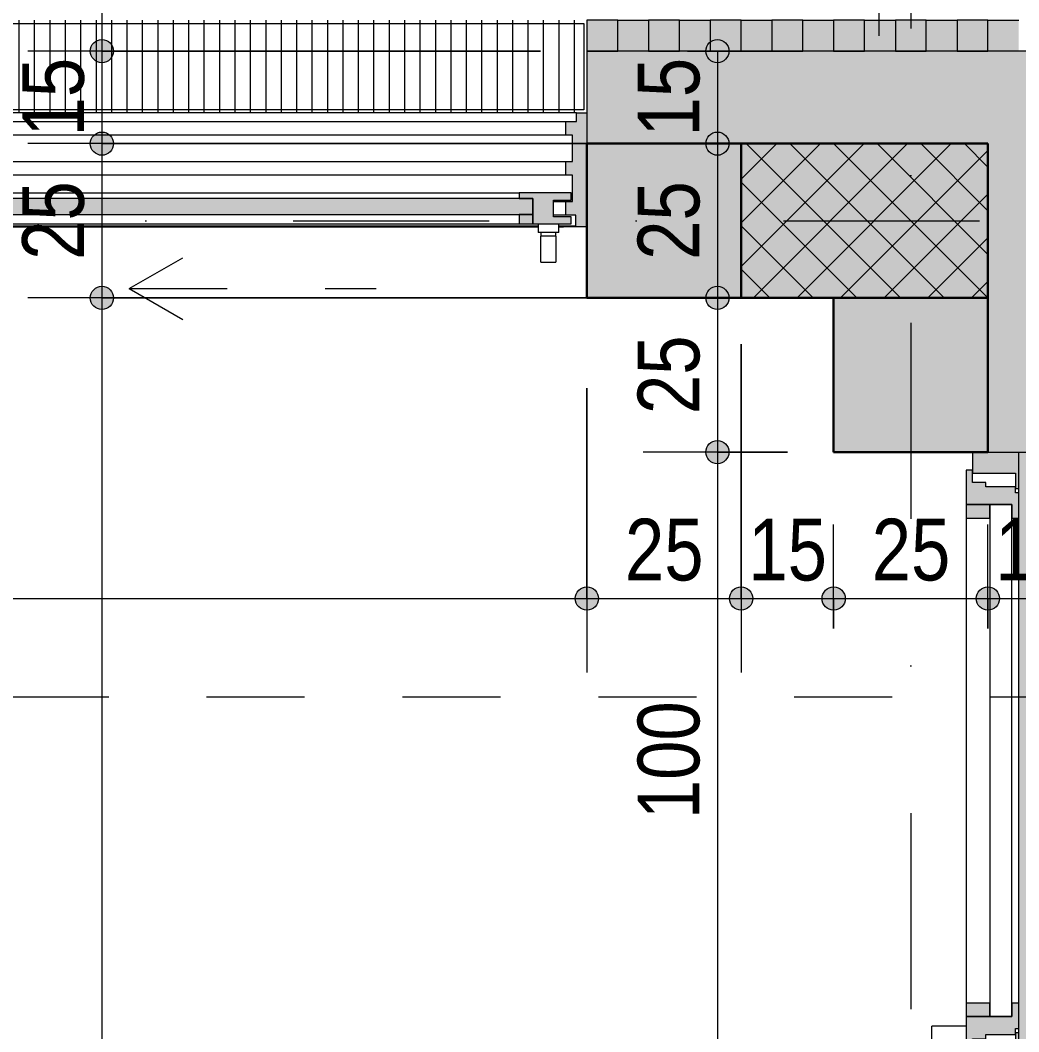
# Model space of a CAD drawing. Header units: centimetres. Extents: x -78 to 2022, y -1469 to 375.
# Drawn here: x 1627.3 to 1789.1, y -365.5 to -201.6 of the extents above; entities that cross this region are included whole.
import ezdxf

# ---------------------------------------------------------------- set-up
doc = ezdxf.new("R2010")
doc.units = ezdxf.units.CM
doc.linetypes.add('Dash', pattern=[31.75, 15.875, -15.875])
doc.linetypes.add('Dash dot', pattern=[79.375, 31.75, -23.8125, 0, -23.8125])
for name, color, linetype, lineweight in [('A-ANNO-DIMS', 7, 'Continuous', 9), ('A-ANNO-DIMS-50', 7, 'Continuous', 9), ('A-GLAZ', 7, 'Continuous', 5), ('A-GLAZ-CWMG', 7, 'Continuous', 9), ('A-GLAZ-HDLN', 7, 'Dash', 5), ('A-WALL', 7, 'Continuous', 9), ('A-WALL-IDEN', 7, 'Continuous', 9), ('A-WALL-PATT', 7, 'Continuous', 9), ('G-ANNO-SYMB', 7, 'Continuous', 9), ('P-PIPE', 7, 'Continuous', 9), ('S-COLS', 7, 'Continuous', 9), ('S-GRID', 7, 'Continuous', 9)]:
    doc.layers.add(name, color=color, linetype=linetype, lineweight=lineweight)
doc.styles.add('Arial Narrow_3', font='ARIALN.TTF', dxfattribs={"height": 10})
doc.dimstyles.new('TEC_DIM', dxfattribs={"dimscale": 30.48, "dimtxt": 10.23431, "dimasz": 0.492126, "dimexe": 0.393701, "dimexo": 0.246063, "dimgap": 0, "dimtad": 1, "dimdec": 0, "dimzin": 0, "dimdsep": 46, "dimtxsty": 'Arial Narrow_3', "dimblk1": 'DOTSMALL', "dimblk2": 'DOTSMALL', "dimsah": 1, "dimcen": 0.09, "dimazin": 0, "dimtfac": 1, "dimtdec": 4, "dimtix": 1, "dimtmove": 0, "dimatfit": 3, "dimfxl": 0, "dimtvp": 1, "dimtolj": 1, "dimtzin": 0, "dimarcsym": 0})

# ---------------------------------------------------------------- blocks, each defined once
blk = doc.blocks.new('SINGLE - OK - 100x252-2419123-НИВО 0')
at = {"layer": 'A-GLAZ', "true_color": 0xc0c0c0}
h = blk.add_hatch(color=9, dxfattribs=at)
h.paths.add_polyline_path([(50, 4.6), (50, 10), (44.1, 10), (44.1, 9.45), (46.6, 9.45), (46.6, 2.5), (50, 2.5)])
h.paths.add_polyline_path([(-44.1, 10), (-50, 10), (-50, 2.5), (-46.6, 2.5), (-46.6, 9.45), (-44.1, 9.45)])
h = blk.add_hatch(color=9, dxfattribs=at)
h.paths.add_polyline_path([(47.1, 2.5), (45.1, 2.5), (45.1, 4.68), (44.38, 4.68), (44.38, 9.45), (43.4, 9.45), (43.4, 10), (39.3, 10), (39.3, 8.9), (41.5, 8.9), (41.5, 1.5), (47.1, 1.5)])
h.paths.add_polyline_path([(-39.3, 8.9), (-39.3, 10), (-43.4, 10), (-43.4, 9.45), (-44.38, 9.45), (-44.38, 4.68), (-45.1, 4.68), (-45.1, 2.5), (-47.1, 2.5), (-47.1, 1.5), (-41.5, 1.5), (-41.5, 8.9)])
h = blk.add_hatch(color=9, dxfattribs=at)
h.paths.add_polyline_path([(41.5, 4.6), (41.5, 5.3), (39.3, 5.3), (39.3, 1.5), (41.5, 1.5)])
h.paths.add_polyline_path([(-39.3, 5.3), (-41.5, 5.3), (-41.5, 1.5), (-39.3, 1.5)])
at = {"layer": 'A-GLAZ'}
for p, q in [((-44.1, 10), (-50, 10)), ((-43.4, 10), (-44.1, 10)), ((-44.1, 9.45), (-44.1, 10)), ((-39.3, 10), (-43.4, 10)), ((-43.4, 10), (-43.4, 9.45)), ((39.3, 10), (-39.3, 10)), ((-39.3, 8.9), (-39.3, 10)), ((43.4, 10), (39.3, 10)), ((39.3, 10), (39.3, 8.9)), ((43.4, 9.45), (43.4, 10)), ((44.1, 10), (43.4, 10)), ((50, 10), (44.1, 10)), ((44.1, 10), (44.1, 9.45)), ((-46.6, 2.5), (-46.6, 9.45)), ((-46.6, 9.45), (-44.1, 9.45)), ((-43.4, 9.45), (-44.38, 9.45)), ((-44.38, 9.45), (-44.38, 4.68)), ((41.5, 8.9), (-41.5, 8.9)), ((-41.5, 8.9), (-41.5, 5.3)), ((-41.5, 1.5), (-41.5, 8.9)), ((-41.5, 8.9), (-39.3, 8.9)), ((39.3, 8.9), (41.5, 8.9)), ((41.5, 5.3), (41.5, 8.9)), ((41.5, 8.9), (41.5, 1.5)), ((44.38, 9.45), (43.4, 9.45)), ((44.1, 9.45), (46.6, 9.45)), ((44.38, 4.68), (44.38, 9.45)), ((46.6, 9.45), (46.6, 2.5)), ((-41.5, 5.3), (41.5, 5.3)), ((-39.3, 5.3), (-41.5, 5.3)), ((-41.5, 5.3), (-41.5, 1.5)), ((-39.3, 1.5), (-39.3, 5.3)), ((39.3, 5.3), (39.3, 1.5)), ((41.5, 5.3), (39.3, 5.3)), ((41.5, 1.5), (41.5, 5.3)), ((-44.38, 4.68), (-45.1, 4.68)), ((-45.1, 4.68), (-45.1, 2.5)), ((45.1, 4.68), (44.38, 4.68)), ((45.1, 2.5), (45.1, 4.68)), ((-50, 2.5), (-46.6, 2.5)), ((-45.1, 2.5), (-47.1, 2.5)), ((-47.1, 2.5), (-47.1, 1.5)), ((47.1, 2.5), (45.1, 2.5)), ((46.6, 2.5), (50, 2.5)), ((47.1, 1.5), (47.1, 2.5)), ((-47.1, 1.5), (-41.5, 1.5)), ((-41.5, 1.5), (-39.3, 1.5)), ((-39.3, 1.5), (39.3, 1.5)), ((39.3, 1.5), (41.5, 1.5)), ((41.5, 1.5), (43.05, 1.5)), ((43.05, 1.5), (43.05, -2.85)), ((43.05, 1.5), (45.45, 1.5)), ((45.45, -2.85), (45.45, 1.5)), ((45.45, 1.5), (47.1, 1.5)), ((43.05, -2.85), (43.05, -4.1)), ((45.45, -4.1), (45.45, -2.85)), ((45.45, -4.1), (43.05, -4.1))]:
    blk.add_line(p, q, dxfattribs=at)
blk = doc.blocks.new('SLIDING - TRIPLE - SL_SL_SL - 300x252-2510870-НИВО 0')
at = {"layer": 'A-GLAZ', "true_color": 0xc0c0c0}
h = blk.add_hatch(color=9, dxfattribs=at)
h.paths.add_polyline_path([(-146.2, 8.5), (-150, 8.5), (-150, -10), (-148.3, -10), (-148.3, -8.6), (-146.6, -8.6), (-146.6, -6.4), (-147.65, -6.4), (-147.65, -2.1), (-146.6, -2.1), (-146.6, 0.1), (-147.65, 0.1), (-147.65, 4.4), (-146.6, 4.4), (-146.6, 6.6), (-148.2, 6.6), (-148.2, 8.34), (-146.2, 8.34)])
h.paths.add_polyline_path([(150, 8.5), (146.2, 8.5), (146.2, 8.34), (148.2, 8.34), (148.2, 6.6), (146.6, 6.6), (146.6, 4.4), (147.65, 4.4), (147.65, 0.1), (146.6, 0.1), (146.6, -2.1), (147.65, -2.1), (147.65, -6.4), (146.6, -6.4), (146.6, -8.6), (148.3, -8.6), (148.3, -10), (150, -10), (150, -5)])
h = blk.add_hatch(color=9, dxfattribs=at)
h.paths.add_polyline_path([(-147.45, 8), (-147.45, 6.86), (-144.6, 6.86), (-144.6, 4.14), (-147.45, 4.14), (-147.45, 3), (-139.05, 3), (-139.05, 3.9), (-141.25, 3.9), (-141.25, 8)])
h.paths.add_polyline_path([(-50.42, 8), (-50.42, 3.9), (-52.62, 3.9), (-52.62, 3), (-44.22, 3), (-44.22, 4.14), (-47.07, 4.14), (-47.07, 6.86), (-44.22, 6.86), (-44.22, 8)])
h = blk.add_hatch(color=9, dxfattribs=at)
h.paths.add_polyline_path([(-141.25, 8), (-141.25, 6.5), (-139.05, 6.5), (-139.05, 8), (-140.79, 8)])
h.paths.add_polyline_path([(-52.62, 8), (-52.62, 6.5), (-50.42, 6.5), (-50.42, 8)])
blk.add_hatch(color=9, dxfattribs=at).paths.add_polyline_path([(-141.25, 6.5), (-141.25, 3.9), (-50.42, 3.9), (-50.42, 6.5), (-140.79, 6.5)])
at = {"layer": 'A-GLAZ'}
for p, q in [((-142.55, 14.2), (-144.95, 14.2)), ((-144.95, 14.14), (-144.95, 14.2)), ((-144.95, 13.06), (-144.95, 14.14)), ((-142.55, 14.2), (-142.55, 14.14)), ((-142.55, 14.14), (-142.55, 13.06)), ((-144.95, 12.92), (-144.95, 13.06)), ((-144.95, 10.2), (-144.95, 12.92)), ((-142.55, 13.06), (-142.55, 12.92)), ((-142.55, 12.92), (-142.55, 10.2)), ((-144.95, 10), (-144.95, 10.2)), ((-144.95, 10.01), (-144.95, 9.4)), ((-144.95, 10), (-142.55, 10)), ((-142.55, 10.2), (-142.55, 10)), ((-142.55, 9.4), (-142.55, 10.01)), ((-150, 8.5), (-146.2, 8.5)), ((-148.2, 8.34), (-148.2, 6.6)), ((-146.2, 8.34), (-148.2, 8.34)), ((-145.43, 8.5), (-146.2, 8.5)), ((-146.2, 8.5), (-146.2, 8.34)), ((-145.43, 8.34), (-146.2, 8.34)), ((-145.43, 9.4), (-145.43, 8)), ((-145.43, 9.4), (-142.08, 9.4)), ((-142.08, 8), (-142.08, 9.4)), ((146.2, 8.5), (-142.08, 8.5)), ((146.2, 8.34), (-142.08, 8.34)), ((-148.2, 6.6), (-146.6, 6.6)), ((-147.45, 8), (-147.45, 6.86)), ((-141.25, 8), (-147.45, 8)), ((-147.45, 6.86), (-144.6, 6.86)), ((-146.6, 6.6), (-144.6, 6.6)), ((-146.6, 6.6), (-146.6, 4.4)), ((-144.6, 6.86), (-144.6, 4.14)), ((-141.25, 8), (-141.25, 6.5)), ((-139.05, 8), (-141.25, 8)), ((-141.25, 3.9), (-141.25, 8)), ((-52.62, 8), (-139.05, 8)), ((-139.05, 6.5), (-139.05, 8)), ((-50.42, 6.5), (-141.25, 6.5)), ((-141.25, 6.5), (-141.25, 3.9)), ((-141.25, 6.5), (-139.05, 6.5)), ((-147.65, 4.4), (-147.65, 0.1)), ((-146.6, 4.4), (-147.65, 4.4)), ((-144.6, 4.14), (-147.45, 4.14)), ((-147.45, 4.14), (-147.45, 3)), ((-144.6, 4.4), (-146.6, 4.4)), ((-141.25, 3.9), (-50.42, 3.9)), ((-139.05, 3.9), (-141.25, 3.9)), ((-139.05, 3), (-139.05, 3.9)), ((-147.45, 3), (-139.05, 3)), ((-52.62, 3), (-139.05, 3)), ((-147.65, 0.1), (-146.6, 0.1)), ((-146.6, 0.1), (-52.65, 0.1)), ((-146.6, 0.1), (-146.6, -2.1)), ((-147.65, -2.1), (-147.65, -6.4)), ((-146.6, -2.1), (-147.65, -2.1)), ((-52.65, -2.1), (-146.6, -2.1)), ((-147.65, -6.4), (-146.6, -6.4)), ((-146.6, -6.4), (43.19, -6.4)), ((-146.6, -6.4), (-146.6, -8.6)), ((-148.3, -8.6), (-148.3, -10)), ((-146.6, -8.6), (-148.3, -8.6)), ((43.19, -8.6), (-146.6, -8.6)), ((-148.3, -10), (-150, -10)), ((-148.3, -10), (43.19, -10))]:
    blk.add_line(p, q, dxfattribs=at)
at = {"layer": 'A-GLAZ-HDLN'}
for q in [(-84.49, 23.5), (-115.83, 18.5), (-84.49, 13.5)]:
    blk.add_line((-75.83, 18.5), q, dxfattribs=at)
blk = doc.blocks.new('Rectangular Mullion - TEC_LAMEL-2429880-НИВО 0')
at = {"layer": 'A-GLAZ-CWMG', "true_color": 0xbfb3a4}
blk.add_hatch(color=253, dxfattribs=at).paths.add_polyline_path([(2.5, -2.5), (-2.5, -2.5), (-2.5, 2.5), (2.5, 2.5)])
at = {"layer": 'A-GLAZ-CWMG', "lineweight": 15}
for p, q in [((-2.5, 2.5), (2.5, 2.5)), ((-2.5, -2.5), (-2.5, 2.5)), ((2.5, 2.5), (2.5, -2.5)), ((2.5, -2.5), (-2.5, -2.5))]:
    blk.add_line(p, q, dxfattribs=at)
blk = doc.blocks.new('Entwässerungsrinne Fahrweg - 300-2441666-НИВО 0')
at = {"layer": 'P-PIPE'}
h = blk.add_hatch(dxfattribs=at)
h.set_pattern_fill('FP1_10', color=256, style=0, pattern_type=2)
h.set_pattern_definition([(90, (-1007897.871, 860594.084), (-2.5, 2e-16), [])])
h.paths.add_polyline_path([(148.3, -7.5), (150, -7.5), (150, 7.5), (-150, 7.5), (-150, -7.5), (147.65, -7.5)])
for p, q in [((-149.5, 7), (149.5, 7)), ((149.5, 7), (149.5, -7)), ((149.5, -7), (-149.5, -7))]:
    blk.add_line(p, q, dxfattribs=at)
blk = doc.blocks.new('DIMBLOCK13-НИВО 0')
at = {"layer": 'A-ANNO-DIMS-50', "transparency": 16777216}
h = blk.add_hatch(color=256, dxfattribs=at)
edge = h.paths.add_edge_path()
edge.add_arc((1953.85, 10.48), 1.87, 0, 360)
h = blk.add_hatch(color=256, dxfattribs=at)
edge = h.paths.add_edge_path()
edge.add_arc((1953.85, -1256.59), 1.88, 0, 360)
for p, q in [((1811.64, 10.48), (1965.85, 10.48)), ((1953.85, 10.48), (1811.64, 10.48)), ((1953.85, -1256.59), (1953.85, 10.48)), ((1721.64, -1256.59), (1965.85, -1256.59)), ((1953.85, -1256.59), (1721.64, -1256.59))]:
    blk.add_line(p, q, dxfattribs=at)
for centre, radius in [((1953.85, 10.48), 1.87), ((1953.85, -1256.59), 1.88)]:
    blk.add_circle(centre, radius, dxfattribs=at)
at = {"layer": 'A-ANNO-DIMS-50', "color": 0, "transparency": 16777216, "insert": (1940.92, -635.72), "char_height": 10, "width": 30.4105, "attachment_point": 1, "rotation": 90, "line_spacing_factor": 0.974696, "style": 'Arial Narrow_3'}
blk.add_mtext('1267', dxfattribs=at)
blk = doc.blocks.new('_DotSmall')
at = {"color": 0, "linetype": 'ByBlock', "const_width": 0.5}
blk.add_lwpolyline([(-0.0625, 0, 1), (0.0625, 0, 1)], format="xyb", close=True, dxfattribs=at)
blk = doc.blocks.new('DIMBLOCK85-НИВО 0')
at = {"layer": 'A-ANNO-DIMS-50', "transparency": 16777216}
h = blk.add_hatch(color=256, dxfattribs=at)
edge = h.paths.add_edge_path()
edge.add_arc((1419.14, 175.24), 1.88, 0, 360)
h = blk.add_hatch(color=256, dxfattribs=at)
edge = h.paths.add_edge_path()
edge.add_arc((1719.14, 175.24), 1.88, 0, 360)
for p, q in [((1419.14, -199.09), (1419.14, 187.24)), ((1719.14, -199.09), (1719.14, 187.24)), ((1419.14, 175.24), (1719.14, 175.24)), ((1419.14, 175.24), (1419.14, -199.09)), ((1719.14, 175.24), (1719.14, -199.09))]:
    blk.add_line(p, q, dxfattribs=at)
for centre in [(1419.14, 175.24), (1719.14, 175.24)]:
    blk.add_circle(centre, 1.88, dxfattribs=at)
at = {"layer": 'A-ANNO-DIMS-50', "color": 0, "transparency": 16777216, "insert": (1559.64, 188.16), "char_height": 10, "width": 22.8079, "attachment_point": 1, "line_spacing_factor": 0.974696, "style": 'Arial Narrow_3'}
blk.add_mtext('300', dxfattribs=at)
blk = doc.blocks.new('DIMBLOCK86-НИВО 0')
at = {"layer": 'A-ANNO-DIMS-50', "transparency": 16777216}
h = blk.add_hatch(color=256, dxfattribs=at)
edge = h.paths.add_edge_path()
edge.add_arc((1719.14, 175.24), 1.88, 0, 360)
h = blk.add_hatch(color=256, dxfattribs=at)
edge = h.paths.add_edge_path()
edge.add_arc((1804.14, 175.24), 1.88, 0, 360)
for p, q in [((1719.14, -199.09), (1719.14, 187.24)), ((1804.14, 17.98), (1804.14, 187.24)), ((1719.14, 175.24), (1804.14, 175.24)), ((1719.14, 175.24), (1719.14, -199.09)), ((1804.14, 175.24), (1804.14, 17.98))]:
    blk.add_line(p, q, dxfattribs=at)
for centre in [(1719.14, 175.24), (1804.14, 175.24)]:
    blk.add_circle(centre, 1.88, dxfattribs=at)
at = {"layer": 'A-ANNO-DIMS-50', "color": 0, "transparency": 16777216, "insert": (1755.31, 188.16), "char_height": 10, "width": 15.2053, "attachment_point": 1, "line_spacing_factor": 0.974696, "style": 'Arial Narrow_3'}
blk.add_mtext('85', dxfattribs=at)
blk = doc.blocks.new('DIMBLOCK151-НИВО 0')
at = {"layer": 'A-ANNO-DIMS-50', "transparency": 16777216}
h = blk.add_hatch(color=256, dxfattribs=at)
edge = h.paths.add_edge_path()
edge.add_arc((1640.53, -68.09), 1.88, 0, 360)
h = blk.add_hatch(color=256, dxfattribs=at)
edge = h.paths.add_edge_path()
edge.add_arc((1640.53, -206.59), 1.88, 0, 360)
for p, q in [((1791.64, -68.09), (1628.53, -68.09)), ((1640.53, -68.09), (1640.53, -206.59)), ((1640.53, -68.09), (1791.64, -68.09)), ((1711.64, -206.59), (1628.53, -206.59)), ((1640.53, -206.59), (1711.64, -206.59))]:
    blk.add_line(p, q, dxfattribs=at)
for centre in [(1640.53, -68.09), (1640.53, -206.59)]:
    blk.add_circle(centre, 1.88, dxfattribs=at)
at = {"layer": 'A-ANNO-DIMS-50', "color": 0, "transparency": 16777216, "insert": (1627.61, -146.84), "char_height": 10, "width": 22.8079, "attachment_point": 1, "rotation": 90, "line_spacing_factor": 0.974696, "style": 'Arial Narrow_3'}
blk.add_mtext('139', dxfattribs=at)
blk = doc.blocks.new('DIMBLOCK152-НИВО 0')
at = {"layer": 'A-ANNO-DIMS-50', "transparency": 16777216}
h = blk.add_hatch(color=256, dxfattribs=at)
edge = h.paths.add_edge_path()
edge.add_arc((1640.53, -206.59), 1.88, 0, 360)
h = blk.add_hatch(color=256, dxfattribs=at)
edge = h.paths.add_edge_path()
edge.add_arc((1640.53, -221.59), 1.88, 0, 360)
for p, q in [((1711.64, -206.59), (1628.53, -206.59)), ((1640.53, -206.59), (1640.53, -221.59)), ((1640.53, -206.59), (1711.64, -206.59)), ((1736.64, -221.59), (1628.53, -221.59)), ((1640.53, -221.59), (1736.64, -221.59))]:
    blk.add_line(p, q, dxfattribs=at)
for centre in [(1640.53, -206.59), (1640.53, -221.59)]:
    blk.add_circle(centre, 1.88, dxfattribs=at)
at = {"layer": 'A-ANNO-DIMS-50', "color": 0, "transparency": 16777216, "insert": (1627.61, -220.42), "char_height": 10, "width": 15.2053, "attachment_point": 1, "rotation": 90, "line_spacing_factor": 0.974696, "style": 'Arial Narrow_3'}
blk.add_mtext('15', dxfattribs=at)
blk = doc.blocks.new('DIMBLOCK153-НИВО 0')
at = {"layer": 'A-ANNO-DIMS-50', "transparency": 16777216}
h = blk.add_hatch(color=256, dxfattribs=at)
edge = h.paths.add_edge_path()
edge.add_arc((1640.53, -221.59), 1.88, 0, 360)
h = blk.add_hatch(color=256, dxfattribs=at)
edge = h.paths.add_edge_path()
edge.add_arc((1640.53, -246.59), 1.88, 0, 360)
for p, q in [((1736.64, -221.59), (1628.53, -221.59)), ((1640.53, -221.59), (1640.53, -246.59)), ((1640.53, -221.59), (1736.64, -221.59)), ((1736.64, -246.59), (1628.53, -246.59)), ((1640.53, -246.59), (1736.64, -246.59))]:
    blk.add_line(p, q, dxfattribs=at)
for centre in [(1640.53, -221.59), (1640.53, -246.59)]:
    blk.add_circle(centre, 1.88, dxfattribs=at)
at = {"layer": 'A-ANNO-DIMS-50', "color": 0, "transparency": 16777216, "insert": (1627.61, -240.42), "char_height": 10, "width": 15.2053, "attachment_point": 1, "rotation": 90, "line_spacing_factor": 0.974696, "style": 'Arial Narrow_3'}
blk.add_mtext('25', dxfattribs=at)
blk = doc.blocks.new('DIMBLOCK154-НИВО 0')
at = {"layer": 'A-ANNO-DIMS-50', "transparency": 16777216}
h = blk.add_hatch(color=256, dxfattribs=at)
edge = h.paths.add_edge_path()
edge.add_arc((1640.53, -246.59), 1.88, 0, 360)
h = blk.add_hatch(color=256, dxfattribs=at)
edge = h.paths.add_edge_path()
edge.add_arc((1640.53, -721.59), 1.88, 0, 360)
for p, q in [((1736.64, -246.59), (1628.53, -246.59)), ((1640.53, -246.59), (1640.53, -721.59)), ((1640.53, -246.59), (1736.64, -246.59)), ((1635.69, -721.59), (1652.53, -721.59)), ((1640.53, -721.59), (1635.69, -721.59))]:
    blk.add_line(p, q, dxfattribs=at)
for centre in [(1640.53, -246.59), (1640.53, -721.59)]:
    blk.add_circle(centre, 1.88, dxfattribs=at)
at = {"layer": 'A-ANNO-DIMS-50', "color": 0, "transparency": 16777216, "insert": (1627.61, -493.59), "char_height": 10, "width": 22.8079, "attachment_point": 1, "rotation": 90, "line_spacing_factor": 0.974696, "style": 'Arial Narrow_3'}
blk.add_mtext('475', dxfattribs=at)
blk = doc.blocks.new('DIMBLOCK163-НИВО 0')
at = {"layer": 'A-ANNO-DIMS-50', "transparency": 16777216}
h = blk.add_hatch(color=256, dxfattribs=at)
edge = h.paths.add_edge_path()
edge.add_arc((1740.29, -206.59), 1.88, 0, 360)
h = blk.add_hatch(color=256, dxfattribs=at)
edge = h.paths.add_edge_path()
edge.add_arc((1740.29, -221.59), 1.88, 0, 360)
for p, q in [((1735.44, -206.59), (1752.29, -206.59)), ((1740.29, -206.59), (1735.44, -206.59)), ((1740.29, -206.59), (1740.29, -221.59)), ((1735.44, -221.59), (1752.29, -221.59)), ((1740.29, -221.59), (1735.44, -221.59))]:
    blk.add_line(p, q, dxfattribs=at)
for centre in [(1740.29, -206.59), (1740.29, -221.59)]:
    blk.add_circle(centre, 1.88, dxfattribs=at)
at = {"layer": 'A-ANNO-DIMS-50', "color": 0, "transparency": 16777216, "insert": (1727.37, -220.42), "char_height": 10, "width": 15.2053, "attachment_point": 1, "rotation": 90, "line_spacing_factor": 0.974696, "style": 'Arial Narrow_3'}
blk.add_mtext('15', dxfattribs=at)
blk = doc.blocks.new('DIMBLOCK164-НИВО 0')
at = {"layer": 'A-ANNO-DIMS-50', "transparency": 16777216}
h = blk.add_hatch(color=256, dxfattribs=at)
edge = h.paths.add_edge_path()
edge.add_arc((1740.29, -221.59), 1.88, 0, 360)
h = blk.add_hatch(color=256, dxfattribs=at)
edge = h.paths.add_edge_path()
edge.add_arc((1740.29, -246.59), 1.88, 0, 360)
for p, q in [((1735.44, -221.59), (1752.29, -221.59)), ((1740.29, -221.59), (1735.44, -221.59)), ((1740.29, -221.59), (1740.29, -246.59)), ((1735.44, -246.59), (1752.29, -246.59)), ((1740.29, -246.59), (1735.44, -246.59))]:
    blk.add_line(p, q, dxfattribs=at)
for centre in [(1740.29, -221.59), (1740.29, -246.59)]:
    blk.add_circle(centre, 1.88, dxfattribs=at)
at = {"layer": 'A-ANNO-DIMS-50', "color": 0, "transparency": 16777216, "insert": (1727.37, -240.42), "char_height": 10, "width": 15.2053, "attachment_point": 1, "rotation": 90, "line_spacing_factor": 0.974696, "style": 'Arial Narrow_3'}
blk.add_mtext('25', dxfattribs=at)
blk = doc.blocks.new('DIMBLOCK165-НИВО 0')
at = {"layer": 'A-ANNO-DIMS-50', "transparency": 16777216}
h = blk.add_hatch(color=256, dxfattribs=at)
edge = h.paths.add_edge_path()
edge.add_arc((1740.29, -246.59), 1.88, 0, 360)
h = blk.add_hatch(color=256, dxfattribs=at)
edge = h.paths.add_edge_path()
edge.add_arc((1740.29, -271.59), 1.88, 0, 360)
for p, q in [((1735.44, -246.59), (1752.29, -246.59)), ((1740.29, -246.59), (1735.44, -246.59)), ((1740.29, -246.59), (1740.29, -271.59)), ((1751.64, -271.59), (1728.29, -271.59)), ((1740.29, -271.59), (1751.64, -271.59))]:
    blk.add_line(p, q, dxfattribs=at)
for centre in [(1740.29, -246.59), (1740.29, -271.59)]:
    blk.add_circle(centre, 1.88, dxfattribs=at)
at = {"layer": 'A-ANNO-DIMS-50', "color": 0, "transparency": 16777216, "insert": (1727.37, -265.42), "char_height": 10, "width": 15.2053, "attachment_point": 1, "rotation": 90, "line_spacing_factor": 0.974696, "style": 'Arial Narrow_3'}
blk.add_mtext('25', dxfattribs=at)
blk = doc.blocks.new('DIMBLOCK166-НИВО 0')
at = {"layer": 'A-ANNO-DIMS-50', "transparency": 16777216}
h = blk.add_hatch(color=256, dxfattribs=at)
edge = h.paths.add_edge_path()
edge.add_arc((1740.29, -271.59), 1.88, 0, 360)
h = blk.add_hatch(color=256, dxfattribs=at)
edge = h.paths.add_edge_path()
edge.add_arc((1740.29, -371.59), 1.88, 0, 360)
for p, q in [((1751.64, -271.59), (1728.29, -271.59)), ((1740.29, -271.59), (1740.29, -371.59)), ((1740.29, -271.59), (1751.64, -271.59)), ((1751.64, -371.59), (1728.29, -371.59)), ((1740.29, -371.59), (1751.64, -371.59))]:
    blk.add_line(p, q, dxfattribs=at)
for centre in [(1740.29, -271.59), (1740.29, -371.59)]:
    blk.add_circle(centre, 1.88, dxfattribs=at)
at = {"layer": 'A-ANNO-DIMS-50', "color": 0, "transparency": 16777216, "insert": (1727.37, -331.09), "char_height": 10, "width": 22.8079, "attachment_point": 1, "rotation": 90, "line_spacing_factor": 0.974696, "style": 'Arial Narrow_3'}
blk.add_mtext('100', dxfattribs=at)
blk = doc.blocks.new('DIMBLOCK197-НИВО 0')
at = {"layer": 'A-ANNO-DIMS-50', "transparency": 16777216}
h = blk.add_hatch(color=256, dxfattribs=at)
edge = h.paths.add_edge_path()
edge.add_arc((1419.14, -295.32), 1.88, 0, 360)
h = blk.add_hatch(color=256, dxfattribs=at)
edge = h.paths.add_edge_path()
edge.add_arc((1719.14, -295.32), 1.88, 0, 360)
for p, q in [((1419.14, -261.2), (1419.14, -307.32)), ((1419.14, -295.32), (1419.14, -261.2)), ((1719.14, -261.2), (1719.14, -307.32)), ((1719.14, -295.32), (1719.14, -261.2)), ((1419.14, -295.32), (1719.14, -295.32))]:
    blk.add_line(p, q, dxfattribs=at)
for centre in [(1419.14, -295.32), (1719.14, -295.32)]:
    blk.add_circle(centre, 1.88, dxfattribs=at)
at = {"layer": 'A-ANNO-DIMS-50', "color": 0, "transparency": 16777216, "insert": (1559.64, -282.39), "char_height": 10, "width": 22.8079, "attachment_point": 1, "line_spacing_factor": 0.974696, "style": 'Arial Narrow_3'}
blk.add_mtext('300', dxfattribs=at)
blk = doc.blocks.new('DIMBLOCK198-НИВО 0')
at = {"layer": 'A-ANNO-DIMS-50', "transparency": 16777216}
h = blk.add_hatch(color=256, dxfattribs=at)
edge = h.paths.add_edge_path()
edge.add_arc((1719.14, -295.32), 1.88, 0, 360)
h = blk.add_hatch(color=256, dxfattribs=at)
edge = h.paths.add_edge_path()
edge.add_arc((1744.14, -295.32), 1.88, 0, 360)
for p, q in [((1744.14, -254.09), (1744.14, -307.32)), ((1744.14, -295.32), (1744.14, -254.09)), ((1719.14, -261.2), (1719.14, -307.32)), ((1719.14, -295.32), (1719.14, -261.2)), ((1719.14, -295.32), (1744.14, -295.32))]:
    blk.add_line(p, q, dxfattribs=at)
for centre in [(1719.14, -295.32), (1744.14, -295.32)]:
    blk.add_circle(centre, 1.88, dxfattribs=at)
at = {"layer": 'A-ANNO-DIMS-50', "color": 0, "transparency": 16777216, "insert": (1725.31, -282.39), "char_height": 10, "width": 15.2053, "attachment_point": 1, "line_spacing_factor": 0.974696, "style": 'Arial Narrow_3'}
blk.add_mtext('25', dxfattribs=at)
blk = doc.blocks.new('DIMBLOCK199-НИВО 0')
at = {"layer": 'A-ANNO-DIMS-50', "transparency": 16777216}
h = blk.add_hatch(color=256, dxfattribs=at)
edge = h.paths.add_edge_path()
edge.add_arc((1744.14, -295.32), 1.88, 0, 360)
h = blk.add_hatch(color=256, dxfattribs=at)
edge = h.paths.add_edge_path()
edge.add_arc((1759.14, -295.32), 1.88, 0, 360)
for p, q in [((1744.14, -254.09), (1744.14, -307.32)), ((1744.14, -295.32), (1744.14, -254.09)), ((1759.14, -300.16), (1759.14, -283.32)), ((1744.14, -295.32), (1759.14, -295.32)), ((1759.14, -295.32), (1759.14, -300.16))]:
    blk.add_line(p, q, dxfattribs=at)
for centre in [(1744.14, -295.32), (1759.14, -295.32)]:
    blk.add_circle(centre, 1.88, dxfattribs=at)
at = {"layer": 'A-ANNO-DIMS-50', "color": 0, "transparency": 16777216, "insert": (1745.31, -282.39), "char_height": 10, "width": 15.2053, "attachment_point": 1, "line_spacing_factor": 0.974696, "style": 'Arial Narrow_3'}
blk.add_mtext('15', dxfattribs=at)
blk = doc.blocks.new('DIMBLOCK200-НИВО 0')
at = {"layer": 'A-ANNO-DIMS-50', "transparency": 16777216}
h = blk.add_hatch(color=256, dxfattribs=at)
edge = h.paths.add_edge_path()
edge.add_arc((1759.14, -295.32), 1.88, 0, 360)
h = blk.add_hatch(color=256, dxfattribs=at)
edge = h.paths.add_edge_path()
edge.add_arc((1784.14, -295.32), 1.88, 0, 360)
for p, q in [((1759.14, -300.16), (1759.14, -283.32)), ((1784.14, -300.16), (1784.14, -283.32)), ((1759.14, -295.32), (1784.14, -295.32)), ((1759.14, -295.32), (1759.14, -300.16)), ((1784.14, -295.32), (1784.14, -300.16))]:
    blk.add_line(p, q, dxfattribs=at)
for centre in [(1759.14, -295.32), (1784.14, -295.32)]:
    blk.add_circle(centre, 1.88, dxfattribs=at)
at = {"layer": 'A-ANNO-DIMS-50', "color": 0, "transparency": 16777216, "insert": (1765.31, -282.39), "char_height": 10, "width": 15.2053, "attachment_point": 1, "line_spacing_factor": 0.974696, "style": 'Arial Narrow_3'}
blk.add_mtext('25', dxfattribs=at)
blk = doc.blocks.new('DIMBLOCK201-НИВО 0')
at = {"layer": 'A-ANNO-DIMS-50', "transparency": 16777216}
h = blk.add_hatch(color=256, dxfattribs=at)
edge = h.paths.add_edge_path()
edge.add_arc((1784.14, -295.32), 1.88, 0, 360)
h = blk.add_hatch(color=256, dxfattribs=at)
edge = h.paths.add_edge_path()
edge.add_arc((1799.14, -295.32), 1.88, 0, 360)
for p, q in [((1784.14, -300.16), (1784.14, -283.32)), ((1799.14, -300.16), (1799.14, -283.32)), ((1784.14, -295.32), (1799.14, -295.32)), ((1784.14, -295.32), (1784.14, -300.16)), ((1799.14, -295.32), (1799.14, -300.16))]:
    blk.add_line(p, q, dxfattribs=at)
for centre in [(1784.14, -295.32), (1799.14, -295.32)]:
    blk.add_circle(centre, 1.88, dxfattribs=at)
at = {"layer": 'A-ANNO-DIMS-50', "color": 0, "transparency": 16777216, "insert": (1785.31, -282.39), "char_height": 10, "width": 15.2053, "attachment_point": 1, "line_spacing_factor": 0.974696, "style": 'Arial Narrow_3'}
blk.add_mtext('15', dxfattribs=at)

msp = doc.modelspace()

# ---------------------------------------------------------------- hatches: boundary and pattern name
at = {"layer": 'A-WALL-PATT', "lineweight": 5, "true_color": 0xebebeb}
h = msp.add_hatch(color=7, dxfattribs=at)
h.paths.add_polyline_path([(1794.14, -206.59), (1799.14, -206.59), (1799.14, -201.59), (1794.14, -201.59)])
h.paths.add_polyline_path([(1784.14, -206.59), (1789.14, -206.59), (1789.14, -201.59), (1784.14, -201.59)])
h.paths.add_polyline_path([(1769.14, -206.59), (1769.14, -201.59), (1764.14, -201.59), (1764.14, -206.59)])
h.paths.add_polyline_path([(1774.14, -206.59), (1779.14, -206.59), (1779.14, -201.59), (1774.14, -201.59)])
h.paths.add_polyline_path([(1739.14, -206.59), (1739.14, -201.59), (1734.14, -201.59), (1734.14, -206.59)])
h.paths.add_polyline_path([(1754.14, -206.59), (1759.14, -206.59), (1759.14, -201.59), (1754.14, -201.59)])
h.paths.add_polyline_path([(1749.14, -206.59), (1749.14, -201.59), (1744.14, -201.59), (1744.14, -206.59)])
h.paths.add_polyline_path([(1726.34, -206.59), (1729.14, -206.59), (1729.14, -201.59), (1724.14, -201.59), (1724.14, -206.59)])
at = {"layer": 'A-WALL-PATT', "true_color": 0xffff80}
h = msp.add_hatch(color=51, dxfattribs=at)
h.paths.add_polyline_path([(1299.87, -221.59), (1419.14, -221.59), (1419.14, -206.59), (1299.14, -206.59), (1299.14, -221.59)])
h.paths.add_polyline_path([(1799.14, -221.59), (1799.14, -206.59), (1719.14, -206.59), (1719.14, -221.59), (1784.14, -221.59)])
h.paths.add_polyline_path([(724.14, -221.59), (759.14, -221.59), (759.14, -206.59), (724.14, -206.59)])
h.paths.add_polyline_path([(939.02, -221.59), (969.14, -221.59), (969.14, -206.59), (904.14, -206.59), (904.14, -221.59), (906.21, -221.59)])
at = {"layer": 'A-WALL-PATT', "lineweight": 5, "true_color": 0x808080}
h = msp.add_hatch(color=8, dxfattribs=at)
h.paths.add_polyline_path([(1784.14, -246.59), (1784.14, -221.59), (1719.14, -221.59), (1719.14, -246.59), (1759.14, -246.59)])
h.paths.add_polyline_path([(709.14, -246.59), (759.14, -246.59), (759.14, -221.59), (709.14, -221.59)])
h.paths.add_polyline_path([(906.21, -246.59), (969.14, -246.59), (969.14, -221.59), (904.14, -221.59), (904.14, -246.59)])
h.paths.add_polyline_path([(1398.29, -246.59), (1419.14, -246.59), (1419.14, -221.59), (1299.14, -221.59), (1299.14, -246.59), (1365.48, -246.59)])
at = {"layer": 'A-WALL-PATT', "true_color": 0xffff80}
h = msp.add_hatch(color=51, dxfattribs=at)
h.paths.add_polyline_path([(1799.14, -746.59), (1799.14, -661.59), (1784.14, -661.59), (1784.14, -746.59)])
h.paths.add_polyline_path([(1799.14, -561.59), (1799.14, -371.59), (1784.14, -371.59), (1784.14, -561.59)])
h.paths.add_polyline_path([(1799.14, -271.59), (1799.14, -221.59), (1784.14, -221.59), (1784.14, -271.59), (1791.95, -271.59)])
at = {"layer": 'A-WALL-PATT', "lineweight": 5, "true_color": 0x808080}
h = msp.add_hatch(color=8, dxfattribs=at)
h.paths.add_polyline_path([(1759.14, -721.59), (1784.14, -721.59), (1784.14, -661.59), (1759.14, -661.59), (1759.14, -701.28)])
h.paths.add_polyline_path([(1784.14, -561.59), (1784.14, -371.59), (1759.14, -371.59), (1759.14, -561.59)])
h.paths.add_polyline_path([(1759.14, -271.59), (1784.14, -271.59), (1784.14, -246.59), (1759.14, -246.59), (1759.14, -248)])
at = {"layer": 'A-WALL-PATT', "lineweight": 5, "true_color": 0xebebeb}
msp.add_hatch(color=7, dxfattribs=at).paths.add_polyline_path([(1791.95, -371.59), (1802.64, -371.59), (1802.64, -271.59), (1789.14, -271.59), (1789.14, -371.59)])
at = {"layer": 'S-COLS'}
h = msp.add_hatch(dxfattribs=at)
h.set_pattern_fill('FP1_5', color=256, style=0, pattern_type=2)
h.set_pattern_definition([(45, (-1006328.728, 860384.997), (-3.535533906, 3.535533906), []), (135, (-1006328.728, 860384.997), (-3.535533906, -3.535533906), [])])
h.paths.add_polyline_path([(1784.14, -246.59), (1784.14, -221.59), (1744.14, -221.59), (1744.14, -246.59), (1759.14, -246.59)])

# ---------------------------------------------------------------- linework, layer by layer
at = {"layer": 'A-WALL'}
for p, q in [((1724.14, -201.59), (1729.14, -201.59)), ((1734.14, -201.59), (1739.14, -201.59)), ((1744.14, -201.59), (1749.14, -201.59)), ((1754.14, -201.59), (1759.14, -201.59)), ((1764.14, -201.59), (1769.14, -201.59)), ((1774.14, -201.59), (1779.14, -201.59)), ((1784.14, -201.59), (1789.14, -201.59)), ((1799.14, -206.59), (1719.14, -206.59)), ((1719.14, -206.59), (1719.14, -221.59)), ((1784.14, -271.59), (1799.14, -271.59))]:
    msp.add_line(p, q, dxfattribs=at)
at = {"layer": 'A-WALL', "lineweight": 30}
for p, q in [((1719.14, -221.59), (1719.14, -246.59)), ((1719.14, -221.59), (1784.14, -221.59)), ((1784.14, -221.59), (1784.14, -271.59)), ((1719.14, -246.59), (1759.14, -246.59)), ((1759.14, -246.59), (1759.14, -271.59)), ((1759.14, -271.59), (1784.14, -271.59))]:
    msp.add_line(p, q, dxfattribs=at)
at = {"layer": 'A-WALL-IDEN'}
msp.add_line((1766.51, -204.09), (1766.51, -185.26), dxfattribs=at)
at = {"layer": 'G-ANNO-SYMB', "linetype": 'Dash', "lineweight": 18}
msp.add_line((-56.99, -311.23), (1978.56, -311.23), dxfattribs=at)
at = {"layer": 'S-COLS', "lineweight": 30}
for p, q in [((1784.14, -221.59), (1744.14, -221.59)), ((1744.14, -221.59), (1744.14, -246.59)), ((1784.14, -246.59), (1784.14, -221.59)), ((1744.14, -246.59), (1784.14, -246.59))]:
    msp.add_line(p, q, dxfattribs=at)
at = {"layer": 'S-GRID', "color": 1, "linetype": 'Dash dot', "lineweight": 18, "true_color": 0xff0000}
for p, q in [((1771.64, 146.72), (1771.64, -1310.92)), ((82.05, -234.09), (1840.98, -234.09))]:
    msp.add_line(p, q, dxfattribs=at)

# ---------------------------------------------------------------- block references
at = {"layer": 'A-GLAZ'}
for name, p, rotation in [('SLIDING - TRIPLE - SL_SL_SL - 300x252-2510870-НИВО 0', (1569.14, -226.59), 180), ('SINGLE - OK - 100x252-2419123-НИВО 0', (1779.14, -321.59), 269.9999999999999)]:
    msp.add_blockref(name, p, dxfattribs=dict(at, rotation=rotation))
at = {"layer": 'A-GLAZ-CWMG', "extrusion": (0, 0, -1)}
for p in [(-1721.64, -204.09), (-1731.64, -204.09), (-1741.64, -204.09), (-1751.64, -204.09), (-1761.64, -204.09), (-1771.64, -204.09), (-1781.64, -204.09)]:
    msp.add_blockref('Rectangular Mullion - TEC_LAMEL-2429880-НИВО 0', p, dxfattribs=at)
at = {"layer": 'P-PIPE'}
msp.add_blockref('Entwässerungsrinne Fahrweg - 300-2441666-НИВО 0', (1569.14, -209.09), dxfattribs=at)

# ---------------------------------------------------------------- dimensions: what is measured, and where the dimension line sits
at = {"layer": 'A-ANNO-DIMS'}
for base, p1, p2, override, picture, middle in [((1719.14, 175.24), (1419.14, -206.59), (1719.14, -206.59), {"dimpost": '<>', "dimfxl": 300}, 'DIMBLOCK85-НИВО 0', (1569.14, 180.35)), ((1804.14, 175.24), (1719.14, -206.59), (1804.14, 10.48), {"dimpost": '<>', "dimfxl": 233.1159}, 'DIMBLOCK86-НИВО 0', (1761.64, 180.35)), ((1744.14, -295.32), (1719.14, -253.7), (1744.14, -246.59), {"dimpost": '<>', "dimfxl": 25.993512}, 'DIMBLOCK198-НИВО 0', (1731.64, -290.21)), ((1759.14, -295.32), (1744.14, -246.59), (1759.14, -292.66), {"dimpost": '<>', "dimfxl": 48.458176}, 'DIMBLOCK199-НИВО 0', (1751.64, -290.21)), ((1719.14, -295.32), (1419.14, -253.7), (1719.14, -253.7), {"dimpost": '<>', "dimfxl": 300}, 'DIMBLOCK197-НИВО 0', (1569.14, -290.21)), ((1784.14, -295.32), (1759.14, -292.66), (1784.14, -292.66), {"dimpost": '<>', "dimfxl": 25}, 'DIMBLOCK200-НИВО 0', (1771.64, -290.21)), ((1799.14, -295.32), (1784.14, -292.66), (1799.14, -292.66), {"dimpost": '<>', "dimfxl": 15}, 'DIMBLOCK201-НИВО 0', (1791.64, -290.21))]:
    dim = msp.add_linear_dim(base=base, p1=p1, p2=p2, dimstyle='TEC_DIM', override=override, dxfattribs=at)
    dim.commit()
    dim.dimension.update_dxf_attribs({"geometry": picture, "text_midpoint": middle})
for base, p1, p2, override, picture, middle in [((1953.85, 10.48), (1714.14, -1256.59), (1804.14, 10.48), {"dimpost": '<>', "dimfxl": 1270.2592}, 'DIMBLOCK13-НИВО 0', (1948.74, -623.05)), ((1640.5342958, -206.58675573), (1799.14345791, -68.08675573), (1719.14345791, -206.58675573), {"dimpost": '<>', "dimfxl": 159.944522}, 'DIMBLOCK151-НИВО 0', (1635.4285659, -137.33675573)), ((1640.53, -221.59), (1719.14, -206.59), (1744.14, -221.59), {"dimpost": '<>', "dimfxl": 29.154759}, 'DIMBLOCK152-НИВО 0', (1635.43, -214.09)), ((1740.29, -221.59), (1742.94, -206.59), (1742.94, -221.59), {"dimpost": '<>', "dimfxl": 15}, 'DIMBLOCK163-НИВО 0', (1735.19, -214.09)), ((1640.53, -246.59), (1744.14, -221.59), (1744.14, -246.59), {"dimpost": '<>', "dimfxl": 25}, 'DIMBLOCK153-НИВО 0', (1635.43, -234.09)), ((1740.29, -246.59), (1742.94, -221.59), (1742.94, -246.59), {"dimpost": '<>', "dimfxl": 25}, 'DIMBLOCK164-НИВО 0', (1735.19, -234.09)), ((1640.53, -721.59), (1744.14, -246.59), (1643.19, -721.59), {"dimpost": '<>', "dimfxl": 485.610357}, 'DIMBLOCK154-НИВО 0', (1635.45, -484.09)), ((1740.29, -271.59), (1742.94, -246.59), (1759.14, -271.59), {"dimpost": '<>', "dimfxl": 29.789575}, 'DIMBLOCK165-НИВО 0', (1735.19, -259.09)), ((1740.29, -371.59), (1759.14, -271.59), (1759.14, -371.59), {"dimpost": '<>', "dimfxl": 100}, 'DIMBLOCK166-НИВО 0', (1735.19, -321.59))]:
    dim = msp.add_linear_dim(base=base, p1=p1, p2=p2, angle=90, dimstyle='TEC_DIM', override=override, dxfattribs=at)
    dim.commit()
    dim.dimension.update_dxf_attribs({"geometry": picture, "text_midpoint": middle})

doc.saveas('drawing.dxf')
